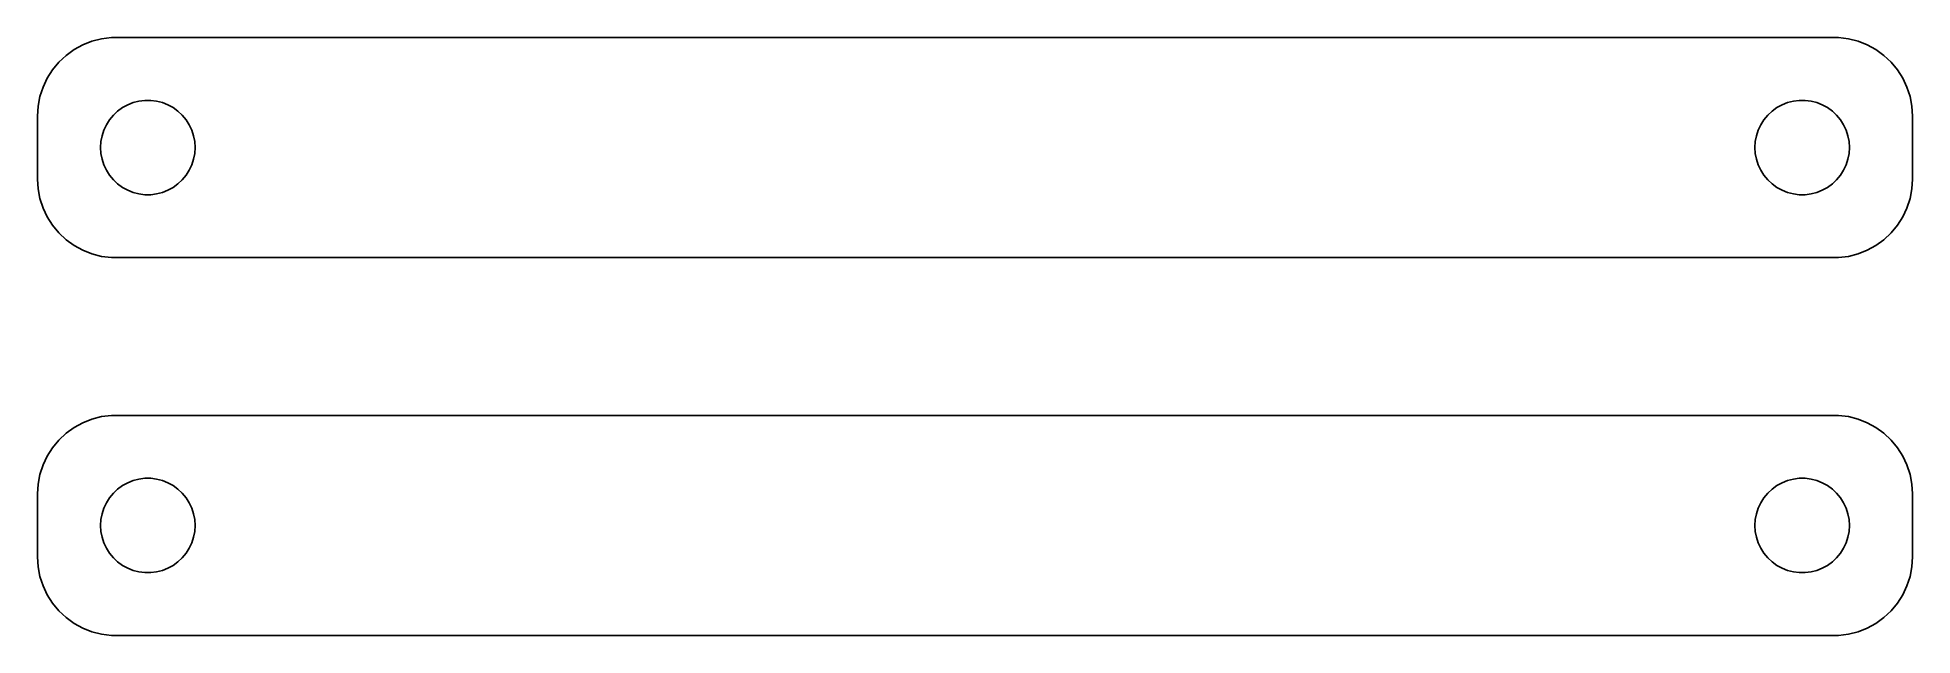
# Model space of a CAD drawing. Header units: metres. Extents: x -60 to 60, y 17 to 55.
import ezdxf

# ---------------------------------------------------------------- set-up
doc = ezdxf.new("R2010")
doc.units = ezdxf.units.M

msp = doc.modelspace()

# ---------------------------------------------------------------- linework, layer by layer
for p, q in [((-56.0451, 54.7553), (-56.6289, 54.5241)), ((-55.4369, 54.9114), (-56.0451, 54.7553)), ((-54.8139, 54.9901), (-55.4369, 54.9114)), ((54.8139, 54.9901), (-54.8139, 54.9901)), ((55.4369, 54.9114), (54.8139, 54.9901)), ((56.0451, 54.7553), (55.4369, 54.9114)), ((56.6289, 54.5241), (56.0451, 54.7553)), ((-57.6871, 53.8526), (-58.1448, 53.4227)), ((-57.1791, 54.2216), (-57.6871, 53.8526)), ((-56.6289, 54.5241), (-57.1791, 54.2216)), ((57.1791, 54.2216), (56.6289, 54.5241)), ((57.6871, 53.8526), (57.1791, 54.2216)), ((58.1448, 53.4227), (57.6871, 53.8526)), ((-58.8815, 52.4088), (-59.1489, 51.8406)), ((-58.5451, 52.9389), (-58.8815, 52.4088)), ((-58.1448, 53.4227), (-58.5451, 52.9389)), ((58.5451, 52.9389), (58.1448, 53.4227)), ((58.8815, 52.4088), (58.5451, 52.9389)), ((59.1489, 51.8406), (58.8815, 52.4088)), ((-59.3429, 51.2434), (-59.4606, 50.6267)), ((-59.1489, 51.8406), (-59.3429, 51.2434)), ((59.3429, 51.2434), (59.1489, 51.8406)), ((59.4606, 50.6267), (59.3429, 51.2434)), ((-59.4606, 50.6267), (-59.5, 50)), ((-59.5, 50), (-59.5, 46)), ((-54.927, 49.7634), (-54.6869, 50.0536)), ((-54.6869, 50.0536), (-54.4123, 50.3115)), ((-54.4123, 50.3115), (-54.1075, 50.533)), ((-54.1075, 50.533), (-53.7773, 50.7145)), ((-53.7773, 50.7145), (-53.427, 50.8532)), ((-53.427, 50.8532), (-53.0621, 50.9469)), ((-53.0621, 50.9469), (-52.6884, 50.9941)), ((-52.6884, 50.9941), (-52.3116, 50.9941)), ((-52.3116, 50.9941), (-51.9379, 50.9469)), ((-51.9379, 50.9469), (-51.5729, 50.8532)), ((-51.5729, 50.8532), (-51.2227, 50.7145)), ((-51.2227, 50.7145), (-50.8925, 50.533)), ((-50.8925, 50.533), (-50.5877, 50.3115)), ((-50.5877, 50.3115), (-50.3131, 50.0536)), ((-50.3131, 50.0536), (-50.0729, 49.7634)), ((50.0729, 49.7634), (50.3131, 50.0536)), ((50.3131, 50.0536), (50.5877, 50.3115)), ((50.5877, 50.3115), (50.8925, 50.533)), ((50.8925, 50.533), (51.2227, 50.7145)), ((51.2227, 50.7145), (51.5729, 50.8532)), ((51.5729, 50.8532), (51.9379, 50.9469)), ((51.9379, 50.9469), (52.3116, 50.9941)), ((52.3116, 50.9941), (52.6884, 50.9941)), ((52.6884, 50.9941), (53.0621, 50.9469)), ((53.0621, 50.9469), (53.427, 50.8532)), ((53.427, 50.8532), (53.7773, 50.7145)), ((53.7773, 50.7145), (54.1075, 50.533)), ((54.1075, 50.533), (54.4123, 50.3115)), ((54.4123, 50.3115), (54.6869, 50.0536)), ((54.6869, 50.0536), (54.927, 49.7634)), ((59.5, 50), (59.4606, 50.6267)), ((59.5, 46), (59.5, 50)), ((-55.4057, 48.7461), (-55.2893, 49.1044)), ((-55.2893, 49.1044), (-55.1289, 49.4453)), ((-55.1289, 49.4453), (-54.927, 49.7634)), ((-50.0729, 49.7634), (-49.8711, 49.4453)), ((-49.8711, 49.4453), (-49.7107, 49.1044)), ((-49.7107, 49.1044), (-49.5942, 48.7461)), ((49.5942, 48.7461), (49.7107, 49.1044)), ((49.7107, 49.1044), (49.8711, 49.4453)), ((49.8711, 49.4453), (50.0729, 49.7634)), ((54.927, 49.7634), (55.1289, 49.4453)), ((55.1289, 49.4453), (55.2893, 49.1044)), ((55.2893, 49.1044), (55.4057, 48.7461)), ((-55.5, 48), (-55.4763, 48.376)), ((-55.4763, 47.624), (-55.5, 48)), ((-55.4763, 48.376), (-55.4057, 48.7461)), ((-55.4057, 47.2539), (-55.4763, 47.624)), ((-49.5942, 48.7461), (-49.5237, 48.376)), ((-49.5237, 47.624), (-49.5942, 47.2539)), ((-49.5237, 48.376), (-49.5, 48)), ((-49.5, 48), (-49.5237, 47.624)), ((49.5, 48), (49.5237, 48.376)), ((49.5237, 47.624), (49.5, 48)), ((49.5237, 48.376), (49.5942, 48.7461)), ((49.5942, 47.2539), (49.5237, 47.624)), ((55.4057, 48.7461), (55.4763, 48.376)), ((55.4763, 47.624), (55.4057, 47.2539)), ((55.4763, 48.376), (55.5, 48)), ((55.5, 48), (55.4763, 47.624)), ((-55.2893, 46.8956), (-55.4057, 47.2539)), ((-55.1289, 46.5547), (-55.2893, 46.8956)), ((-54.927, 46.2366), (-55.1289, 46.5547)), ((-49.8711, 46.5547), (-50.0729, 46.2366)), ((-49.7107, 46.8956), (-49.8711, 46.5547)), ((-49.5942, 47.2539), (-49.7107, 46.8956)), ((49.7107, 46.8956), (49.5942, 47.2539)), ((49.8711, 46.5547), (49.7107, 46.8956)), ((50.0729, 46.2366), (49.8711, 46.5547)), ((55.1289, 46.5547), (54.927, 46.2366)), ((55.2893, 46.8956), (55.1289, 46.5547)), ((55.4057, 47.2539), (55.2893, 46.8956)), ((-59.5, 46), (-59.4606, 45.3733)), ((-59.4606, 45.3733), (-59.3429, 44.7566)), ((-54.6869, 45.9464), (-54.927, 46.2366)), ((-54.4123, 45.6885), (-54.6869, 45.9464)), ((-54.1075, 45.467), (-54.4123, 45.6885)), ((-53.7773, 45.2855), (-54.1075, 45.467)), ((-53.427, 45.1468), (-53.7773, 45.2855)), ((-51.2227, 45.2855), (-51.5729, 45.1468)), ((-50.8925, 45.467), (-51.2227, 45.2855)), ((-50.5877, 45.6885), (-50.8925, 45.467)), ((-50.3131, 45.9464), (-50.5877, 45.6885)), ((-50.0729, 46.2366), (-50.3131, 45.9464)), ((50.3131, 45.9464), (50.0729, 46.2366)), ((50.5877, 45.6885), (50.3131, 45.9464)), ((50.8925, 45.467), (50.5877, 45.6885)), ((51.2227, 45.2855), (50.8925, 45.467)), ((51.5729, 45.1468), (51.2227, 45.2855)), ((53.7773, 45.2855), (53.427, 45.1468)), ((54.1075, 45.467), (53.7773, 45.2855)), ((54.4123, 45.6885), (54.1075, 45.467)), ((54.6869, 45.9464), (54.4123, 45.6885)), ((54.927, 46.2366), (54.6869, 45.9464)), ((59.3429, 44.7566), (59.4606, 45.3733)), ((59.4606, 45.3733), (59.5, 46)), ((-59.3429, 44.7566), (-59.1489, 44.1594)), ((-59.1489, 44.1594), (-58.8815, 43.5912)), ((-53.0621, 45.0531), (-53.427, 45.1468)), ((-52.6884, 45.0059), (-53.0621, 45.0531)), ((-52.3116, 45.0059), (-52.6884, 45.0059)), ((-51.9379, 45.0531), (-52.3116, 45.0059)), ((-51.5729, 45.1468), (-51.9379, 45.0531)), ((51.9379, 45.0531), (51.5729, 45.1468)), ((52.3116, 45.0059), (51.9379, 45.0531)), ((52.6884, 45.0059), (52.3116, 45.0059)), ((53.0621, 45.0531), (52.6884, 45.0059)), ((53.427, 45.1468), (53.0621, 45.0531)), ((58.8815, 43.5912), (59.1489, 44.1594)), ((59.1489, 44.1594), (59.3429, 44.7566)), ((-58.8815, 43.5912), (-58.5451, 43.0611)), ((-58.5451, 43.0611), (-58.1448, 42.5773)), ((58.1448, 42.5773), (58.5451, 43.0611)), ((58.5451, 43.0611), (58.8815, 43.5912)), ((-58.1448, 42.5773), (-57.6871, 42.1474)), ((-57.6871, 42.1474), (-57.1791, 41.7784)), ((-57.1791, 41.7784), (-56.6289, 41.4759)), ((56.6289, 41.4759), (57.1791, 41.7784)), ((57.1791, 41.7784), (57.6871, 42.1474)), ((57.6871, 42.1474), (58.1448, 42.5773)), ((-56.6289, 41.4759), (-56.0451, 41.2447)), ((-56.0451, 41.2447), (-55.4369, 41.0886)), ((-55.4369, 41.0886), (-54.8139, 41.0099)), ((-54.8139, 41.0099), (54.8139, 41.0099)), ((54.8139, 41.0099), (55.4369, 41.0886)), ((55.4369, 41.0886), (56.0451, 41.2447)), ((56.0451, 41.2447), (56.6289, 41.4759)), ((-54.8139, 30.9901), (-55.4369, 30.9114)), ((54.8139, 30.9901), (-54.8139, 30.9901)), ((55.4369, 30.9114), (54.8139, 30.9901)), ((-57.6871, 29.8526), (-58.1448, 29.4227)), ((-57.1791, 30.2216), (-57.6871, 29.8526)), ((-56.6289, 30.5241), (-57.1791, 30.2216)), ((-56.0451, 30.7553), (-56.6289, 30.5241)), ((-55.4369, 30.9114), (-56.0451, 30.7553)), ((56.0451, 30.7553), (55.4369, 30.9114)), ((56.6289, 30.5241), (56.0451, 30.7553)), ((57.1791, 30.2216), (56.6289, 30.5241)), ((57.6871, 29.8526), (57.1791, 30.2216)), ((58.1448, 29.4227), (57.6871, 29.8526)), ((-58.5451, 28.9389), (-58.8815, 28.4088)), ((-58.1448, 29.4227), (-58.5451, 28.9389)), ((58.5451, 28.9389), (58.1448, 29.4227)), ((58.8815, 28.4088), (58.5451, 28.9389)), ((-59.1489, 27.8406), (-59.3429, 27.2434)), ((-58.8815, 28.4088), (-59.1489, 27.8406)), ((59.1489, 27.8406), (58.8815, 28.4088)), ((59.3429, 27.2434), (59.1489, 27.8406)), ((-59.4606, 26.6267), (-59.5, 26)), ((-59.3429, 27.2434), (-59.4606, 26.6267)), ((-54.6869, 26.0536), (-54.4123, 26.3115)), ((-54.4123, 26.3115), (-54.1075, 26.533)), ((-54.1075, 26.533), (-53.7773, 26.7145)), ((-53.7773, 26.7145), (-53.427, 26.8532)), ((-53.427, 26.8532), (-53.0621, 26.9469)), ((-53.0621, 26.9469), (-52.6884, 26.9941)), ((-52.6884, 26.9941), (-52.3116, 26.9941)), ((-52.3116, 26.9941), (-51.9379, 26.9469)), ((-51.9379, 26.9469), (-51.5729, 26.8532)), ((-51.5729, 26.8532), (-51.2227, 26.7145)), ((-51.2227, 26.7145), (-50.8925, 26.533)), ((-50.8925, 26.533), (-50.5877, 26.3115)), ((-50.5877, 26.3115), (-50.3131, 26.0536)), ((50.3131, 26.0536), (50.5877, 26.3115)), ((50.5877, 26.3115), (50.8925, 26.533)), ((50.8925, 26.533), (51.2227, 26.7145)), ((51.2227, 26.7145), (51.5729, 26.8532)), ((51.5729, 26.8532), (51.9379, 26.9469)), ((51.9379, 26.9469), (52.3116, 26.9941)), ((52.3116, 26.9941), (52.6884, 26.9941)), ((52.6884, 26.9941), (53.0621, 26.9469)), ((53.0621, 26.9469), (53.427, 26.8532)), ((53.427, 26.8532), (53.7773, 26.7145)), ((53.7773, 26.7145), (54.1075, 26.533)), ((54.1075, 26.533), (54.4123, 26.3115)), ((54.4123, 26.3115), (54.6869, 26.0536)), ((59.4606, 26.6267), (59.3429, 27.2434)), ((59.5, 26), (59.4606, 26.6267)), ((-59.5, 26), (-59.5, 22)), ((-55.4057, 24.7461), (-55.2893, 25.1044)), ((-55.2893, 25.1044), (-55.1289, 25.4453)), ((-55.1289, 25.4453), (-54.927, 25.7634)), ((-54.927, 25.7634), (-54.6869, 26.0536)), ((-50.3131, 26.0536), (-50.0729, 25.7634)), ((-50.0729, 25.7634), (-49.8711, 25.4453)), ((-49.8711, 25.4453), (-49.7107, 25.1044)), ((-49.7107, 25.1044), (-49.5942, 24.7461)), ((49.5942, 24.7461), (49.7107, 25.1044)), ((49.7107, 25.1044), (49.8711, 25.4453)), ((49.8711, 25.4453), (50.0729, 25.7634)), ((50.0729, 25.7634), (50.3131, 26.0536)), ((54.6869, 26.0536), (54.927, 25.7634)), ((54.927, 25.7634), (55.1289, 25.4453)), ((55.1289, 25.4453), (55.2893, 25.1044)), ((55.2893, 25.1044), (55.4057, 24.7461)), ((59.5, 22), (59.5, 26)), ((-55.5, 24), (-55.4763, 24.376)), ((-55.4763, 23.624), (-55.5, 24)), ((-55.4763, 24.376), (-55.4057, 24.7461)), ((-49.5942, 24.7461), (-49.5237, 24.376)), ((-49.5237, 24.376), (-49.5, 24)), ((-49.5, 24), (-49.5237, 23.624)), ((49.5, 24), (49.5237, 24.376)), ((49.5237, 23.624), (49.5, 24)), ((49.5237, 24.376), (49.5942, 24.7461)), ((55.4057, 24.7461), (55.4763, 24.376)), ((55.4763, 24.376), (55.5, 24)), ((55.5, 24), (55.4763, 23.624)), ((-55.4057, 23.2539), (-55.4763, 23.624)), ((-55.2893, 22.8956), (-55.4057, 23.2539)), ((-55.1289, 22.5547), (-55.2893, 22.8956)), ((-49.7107, 22.8956), (-49.8711, 22.5547)), ((-49.5942, 23.2539), (-49.7107, 22.8956)), ((-49.5237, 23.624), (-49.5942, 23.2539)), ((49.5942, 23.2539), (49.5237, 23.624)), ((49.7107, 22.8956), (49.5942, 23.2539)), ((49.8711, 22.5547), (49.7107, 22.8956)), ((55.2893, 22.8956), (55.1289, 22.5547)), ((55.4057, 23.2539), (55.2893, 22.8956)), ((55.4763, 23.624), (55.4057, 23.2539)), ((-59.5, 22), (-59.4606, 21.3733)), ((-54.927, 22.2366), (-55.1289, 22.5547)), ((-54.6869, 21.9464), (-54.927, 22.2366)), ((-54.4123, 21.6885), (-54.6869, 21.9464)), ((-54.1075, 21.467), (-54.4123, 21.6885)), ((-53.7773, 21.2855), (-54.1075, 21.467)), ((-50.8925, 21.467), (-51.2227, 21.2855)), ((-50.5877, 21.6885), (-50.8925, 21.467)), ((-50.3131, 21.9464), (-50.5877, 21.6885)), ((-50.0729, 22.2366), (-50.3131, 21.9464)), ((-49.8711, 22.5547), (-50.0729, 22.2366)), ((50.0729, 22.2366), (49.8711, 22.5547)), ((50.3131, 21.9464), (50.0729, 22.2366)), ((50.5877, 21.6885), (50.3131, 21.9464)), ((50.8925, 21.467), (50.5877, 21.6885)), ((51.2227, 21.2855), (50.8925, 21.467)), ((54.1075, 21.467), (53.7773, 21.2855)), ((54.4123, 21.6885), (54.1075, 21.467)), ((54.6869, 21.9464), (54.4123, 21.6885)), ((54.927, 22.2366), (54.6869, 21.9464)), ((55.1289, 22.5547), (54.927, 22.2366)), ((59.4606, 21.3733), (59.5, 22)), ((-59.4606, 21.3733), (-59.3429, 20.7566)), ((-59.3429, 20.7566), (-59.1489, 20.1594)), ((-53.427, 21.1468), (-53.7773, 21.2855)), ((-53.0621, 21.0531), (-53.427, 21.1468)), ((-52.6884, 21.0059), (-53.0621, 21.0531)), ((-52.3116, 21.0059), (-52.6884, 21.0059)), ((-51.9379, 21.0531), (-52.3116, 21.0059)), ((-51.5729, 21.1468), (-51.9379, 21.0531)), ((-51.2227, 21.2855), (-51.5729, 21.1468)), ((51.5729, 21.1468), (51.2227, 21.2855)), ((51.9379, 21.0531), (51.5729, 21.1468)), ((52.3116, 21.0059), (51.9379, 21.0531)), ((52.6884, 21.0059), (52.3116, 21.0059)), ((53.0621, 21.0531), (52.6884, 21.0059)), ((53.427, 21.1468), (53.0621, 21.0531)), ((53.7773, 21.2855), (53.427, 21.1468)), ((59.1489, 20.1594), (59.3429, 20.7566)), ((59.3429, 20.7566), (59.4606, 21.3733)), ((-59.1489, 20.1594), (-58.8815, 19.5912)), ((-58.8815, 19.5912), (-58.5451, 19.0611)), ((-58.5451, 19.0611), (-58.1448, 18.5773)), ((58.1448, 18.5773), (58.5451, 19.0611)), ((58.5451, 19.0611), (58.8815, 19.5912)), ((58.8815, 19.5912), (59.1489, 20.1594)), ((-58.1448, 18.5773), (-57.6871, 18.1474)), ((-57.6871, 18.1474), (-57.1791, 17.7784)), ((57.1791, 17.7784), (57.6871, 18.1474)), ((57.6871, 18.1474), (58.1448, 18.5773)), ((-57.1791, 17.7784), (-56.6289, 17.4759)), ((-56.6289, 17.4759), (-56.0451, 17.2447)), ((-56.0451, 17.2447), (-55.4369, 17.0886)), ((-55.4369, 17.0886), (-54.8139, 17.0099)), ((-54.8139, 17.0099), (54.8139, 17.0099)), ((54.8139, 17.0099), (55.4369, 17.0886)), ((55.4369, 17.0886), (56.0451, 17.2447)), ((56.0451, 17.2447), (56.6289, 17.4759)), ((56.6289, 17.4759), (57.1791, 17.7784))]:
    msp.add_line(p, q)

doc.saveas('drawing.dxf')
